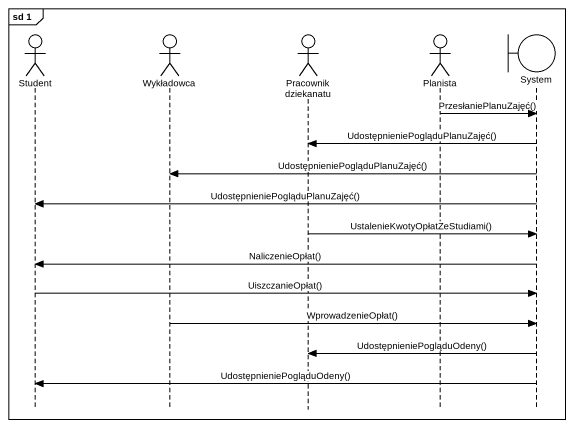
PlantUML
@startuml
mainframe sd 1
hide footbox
actor Student
actor Wykładowca
actor "Pracownik dziekanatu" as Pracownik_dziekanatu
actor Planista
boundary System

Planista -> System : PrzesłaniePlanuZajęć()
System -> Pracownik_dziekanatu : UdostępnieniePogląduPlanuZajęć()
System -> Wykładowca : UdostępnieniePogląduPlanuZajęć()
System -> Student : UdostępnieniePogląduPlanuZajęć()
Pracownik_dziekanatu -> System : UstalenieKwotyOpłatZeStudiami()
System -> Student : NaliczenieOpłat()
Student -> System : UiszczanieOpłat()
Wykładowca -> System : WprowadzenieOpłat()
System -> Pracownik_dziekanatu : UdostępnieniePogląduOdeny()
System -> Student : UdostępnieniePogląduOdeny()
@enduml
